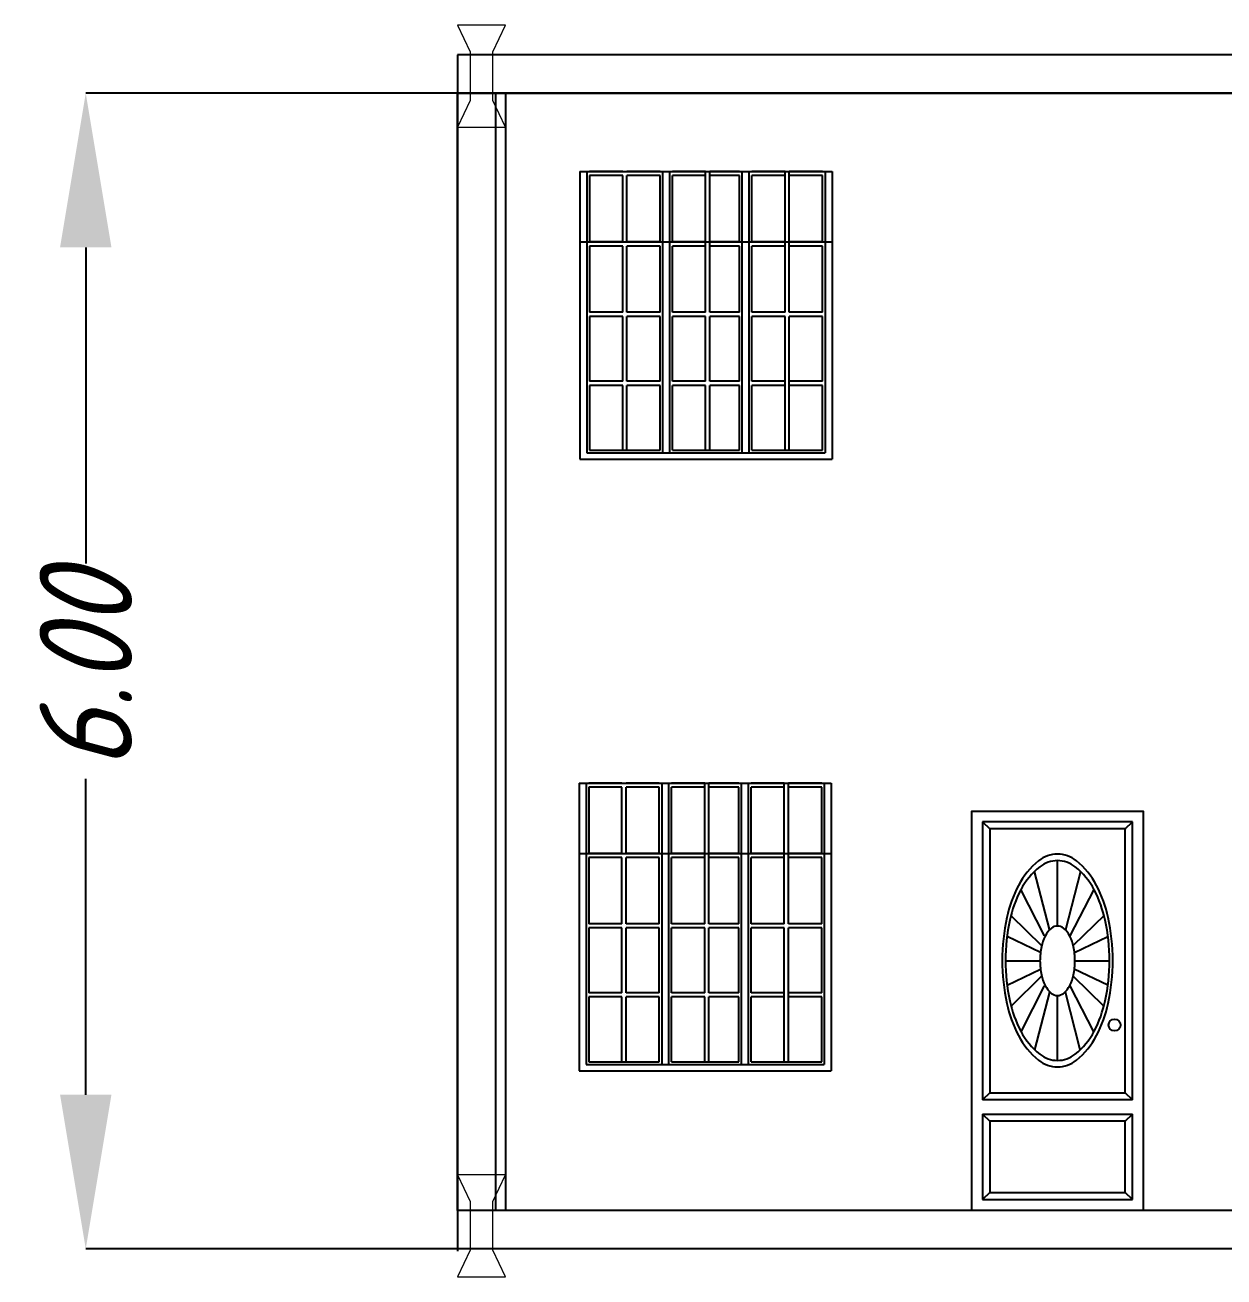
# Model space of a CAD drawing. Header units: millimetres. Extents: x 160413 to 1199701, y -1249241 to 191487.
# Drawn here: x 351803 to 358025, y -696403 to -689903 of the extents above; entities that cross this region are included whole.
import ezdxf

# ---------------------------------------------------------------- set-up
doc = ezdxf.new("R2010")
doc.units = ezdxf.units.MM
doc.header["$PDSIZE"] = -1
doc.styles.add('Geniso', font='geniso.shx', dxfattribs={"oblique": 15})
doc.dimstyles.new('Scale 1B2', dxfattribs={"dimscale": 0.32, "dimtxt": 1500, "dimasz": 2500, "dimexe": 0.18, "dimexo": 0.0625, "dimgap": 0.09, "dimtad": 0, "dimlfac": 0.001, "dimzin": 0, "dimdsep": 46, "dimtxsty": 'Geniso', "dimcen": 0.09, "dimclrd": 1, "dimclre": 1, "dimadec": 0, "dimazin": 0, "dimtfac": 1, "dimtofl": 0, "dimtmove": 0, "dimatfit": 3, "dimfxl": 1, "dimtolj": 1, "dimtzin": 0, "dimarcsym": 0})

# ---------------------------------------------------------------- blocks, each defined once
blk = doc.blocks.new('*D318')
at = {"color": 1, "lineweight": -2, "transparency": 16777216}
for p, q in [((354047.1, -690257.1), (352118.1, -690257.1)), ((352118.2, -691057.1), (352118.2, -692698.3)), ((352118.2, -695457.1), (352118.2, -693816)), ((354047.1, -696257.1), (352118.1, -696257.1))]:
    blk.add_line(p, q, dxfattribs=at)
at = {"color": 1, "transparency": 16777216}
for points in [[(351984.9, -691057.1), (352251.5, -691057.1), (352118.2, -690257.1)], [(351984.9, -695457.1), (352251.5, -695457.1), (352118.2, -696257.1)]]:
    blk.add_solid(points, dxfattribs=at)
at = {"layer": 'Defpoints', "color": 0, "transparency": 16777216}
for p in [(354047.1, -690257.1), (352118.2, -696257.1), (354047.1, -696257.1)]:
    blk.add_point(p, dxfattribs=at)
at = {"color": 0, "transparency": 16777216, "insert": (352118.2, -693257.1), "char_height": 480, "attachment_point": 5, "rotation": 90, "style": 'Geniso'}
blk.add_mtext('\\A1;6.00', dxfattribs=at)
blk = doc.blocks.new('Door - Fancy 36 in.')
for p, q in [((33.75, 81.75), (2.25, 81.75)), ((2.25, 81.75), (2.25, 23.25)), ((2.25, 81.75), (3.75, 80.25)), ((32.25, 80.25), (33.75, 81.75)), ((33.75, 23.25), (33.75, 81.75)), ((32.25, 80.25), (3.75, 80.25)), ((3.75, 80.25), (3.75, 24.75)), ((32.25, 24.75), (32.25, 80.25)), ((16.29, 59.16), (13.17, 71.32)), ((18, 59.82), (18, 73.59)), ((22.83, 71.32), (19.68, 59.05)), ((15.29, 57.79), (10.3, 67.49)), ((20.69, 57.74), (25.7, 67.49)), ((8.21, 62.03), (14.66, 55.75)), ((27.79, 62.03), (21.36, 55.78)), ((14.42, 54.24), (7.4, 57.66)), ((21.55, 54.23), (28.6, 57.66)), ((7.02, 52.5), (14.35, 52.5)), ((7.41, 47.35), (14.43, 50.76)), ((28.59, 47.35), (21.54, 50.78)), ((21.68, 52.5), (28.93, 52.5)), ((14.67, 49.25), (8.24, 42.99)), ((21.3, 49.29), (27.76, 42.99)), ((10.34, 37.58), (15.29, 47.22)), ((16.31, 45.91), (13.2, 33.8)), ((18, 31.55), (18, 45.2)), ((22.8, 33.8), (19.69, 45.91)), ((25.66, 37.58), (20.69, 47.27)), ((3.75, 24.75), (2.25, 23.25)), ((3.75, 24.75), (32.25, 24.75)), ((32.25, 24.75), (32.24, 24.77)), ((33.75, 23.25), (32.25, 24.75)), ((33.75, 23.25), (2.25, 23.25)), ((2.25, 20.25), (33.75, 20.25)), ((2.25, 20.25), (2.25, 2.25)), ((2.25, 20.25), (3.75, 18.75)), ((32.25, 18.75), (3.75, 18.75)), ((3.75, 18.75), (3.75, 3.75)), ((32.25, 18.75), (33.75, 20.25)), ((32.25, 3.75), (32.25, 18.75)), ((33.75, 2.25), (33.75, 20.25)), ((3.75, 3.75), (2.25, 2.25)), ((3.75, 3.75), (32.25, 3.75)), ((33.75, 2.25), (32.25, 3.75)), ((2.25, 2.25), (33.75, 2.25))]:
    blk.add_line(p, q)
blk.add_lwpolyline([(0, 0), (0, 84), (36, 84), (36, 0)], close=True)
at = {"linetype": 'Continuous'}
for points in [[(18, 30.21, 0.169807), (21.97, 31.6, 0.105036), (26.22, 36.76, 0.066925), (28.66, 43.55, 0.05307), (29.63, 52.57, 0.05307), (28.66, 61.6, 0.066925), (26.22, 68.39, 0.105036), (21.97, 73.55, 0.169807), (18, 74.94, 0.169807), (14.03, 73.55, 0.105036), (9.78, 68.39, 0.066925), (7.34, 61.6, 0.05307), (6.37, 52.57, 0.05307), (7.34, 43.55, 0.066925), (9.78, 36.76, 0.105036), (14.03, 31.6, 0.169807)], [(18, 31.55, 0.169807), (21.73, 32.86, 0.105036), (25.73, 37.71, 0.066925), (28.02, 44.09, 0.05307), (28.93, 52.57, 0.05307), (28.02, 61.06, 0.066925), (25.73, 67.43, 0.105036), (21.73, 72.29, 0.169807), (18, 73.59, 0.169807), (14.27, 72.29, 0.105036), (10.27, 67.43, 0.066925), (7.98, 61.06, 0.05307), (7.07, 52.57, 0.05307), (7.98, 44.09, 0.066925), (10.27, 37.71, 0.105036), (14.27, 32.86, 0.169807)], [(18, 45.2, 0.173818), (19.25, 45.65, 0.104363), (20.6, 47.34, 0.065303), (21.38, 49.56, 0.051449), (21.68, 52.51, 0.051449), (21.38, 55.47, 0.065303), (20.6, 57.68, 0.104363), (19.25, 59.38, 0.173818), (18, 59.82, 0.173818), (16.75, 59.38, 0.104363), (15.4, 57.68, 0.065303), (14.62, 55.47, 0.051449), (14.32, 52.51, 0.051449), (14.62, 49.56, 0.065303), (15.4, 47.34, 0.104363), (16.75, 45.65, 0.173818)]]:
    blk.add_lwpolyline(points, format="xyb", close=True, dxfattribs=at)
blk.add_circle((30, 39), 1.25)
blk.add_point((32.25, 80.25))

msp = doc.modelspace()

# ---------------------------------------------------------------- linework, layer by layer
at = {"color": 3, "lineweight": 18}
for p, q in [((354047.101, -689902.915), (354112.559, -690041.688)), ((354297.101, -689902.915), (354047.101, -689902.915)), ((354231.643, -690041.688), (354297.101, -689902.915)), ((354112.559, -690041.688), (354112.559, -690294.145)), ((354231.643, -690294.145), (354231.643, -690041.688)), ((354112.559, -690294.145), (354047.101, -690432.916)), ((354297.101, -690432.916), (354231.643, -690294.145)), ((354047.101, -690432.916), (354247.098, -690432.916)), ((354047.101, -690432.916), (354297.101, -690432.916)), ((354047.101, -695872.977), (354112.559, -696011.749)), ((354297.101, -695872.977), (354047.101, -695872.977)), ((354231.643, -696011.749), (354297.101, -695872.977)), ((354112.559, -696011.749), (354112.559, -696264.206)), ((354231.643, -696264.206), (354231.643, -696011.749)), ((354112.559, -696264.206), (354047.101, -696402.977)), ((354297.101, -696402.977), (354231.643, -696264.206)), ((354047.101, -696402.977), (354247.098, -696402.977)), ((354047.101, -696402.977), (354297.101, -696402.977))]:
    msp.add_line(p, q, dxfattribs=at)
at = {"color": 1}
for p, q in [((378307.096, -690057.137), (354047.101, -690057.137)), ((354047.101, -690057.137), (354047.101, -690268.846)), ((378307.096, -690257.137), (354047.101, -690257.137)), ((354047.101, -690257.137), (378307.096, -690257.137)), ((354047.101, -696057.137), (354047.101, -690257.137)), ((354247.101, -693107.137), (354247.101, -690257.137)), ((354682.957, -690663.325), (355991.245, -690663.325)), ((354682.957, -691028.657), (355991.245, -691028.657)), ((354682.957, -691028.657), (355991.245, -691028.657)), ((354247.101, -696057.137), (354247.101, -693107.137)), ((354678.814, -693838.541), (355987.101, -693838.541)), ((354678.814, -694203.873), (355987.101, -694203.873)), ((354678.814, -694203.873), (355987.101, -694203.873)), ((378307.096, -696057.137), (354047.101, -696057.137)), ((354047.101, -696057.137), (354047.101, -696268.846)), ((378307.096, -696257.137), (354047.101, -696257.137))]:
    msp.add_line(p, q, dxfattribs=at)
at = {"color": 3}
for p, q in [((354047.101, -690257.137), (354047.101, -696057.137)), ((354297.101, -690257.137), (354297.101, -696057.137))]:
    msp.add_line(p, q, dxfattribs=at)
for p, q in [((354682.957, -690663.325), (354682.957, -691791.805)), ((354718.899, -690663.325), (354718.899, -691759.322)), ((354904.839, -690663.325), (354732.557, -690663.325)), ((354904.839, -690684.89), (354732.557, -690684.89)), ((354732.557, -690684.89), (354732.557, -691028.657)), ((354904.839, -691028.657), (354904.839, -690684.89)), ((355098.686, -690663.325), (354926.404, -690663.325)), ((355098.686, -690684.89), (354926.404, -690684.89)), ((354926.404, -691028.657), (354926.404, -690684.89)), ((355098.686, -691028.657), (355098.686, -690684.89)), ((355113.063, -691759.322), (355113.063, -690663.325)), ((355149.005, -691759.322), (355149.005, -690663.325)), ((355334.945, -690663.325), (355162.663, -690663.325)), ((355334.945, -690684.89), (355162.663, -690684.89)), ((355162.663, -691028.657), (355162.663, -690684.89)), ((355334.945, -691028.657), (355334.945, -690663.325)), ((355511.54, -690663.325), (355356.51, -690663.325)), ((355356.51, -691028.657), (355356.51, -690663.325)), ((355511.54, -690684.89), (355356.51, -690684.89)), ((355511.54, -691028.657), (355511.54, -690684.89)), ((355525.197, -691759.322), (355525.197, -690663.325)), ((355561.139, -691759.322), (355561.139, -690663.325)), ((355747.798, -690663.325), (355575.516, -690663.325)), ((355747.798, -690684.89), (355575.516, -690684.89)), ((355575.516, -691028.657), (355575.516, -690684.89)), ((355747.798, -691028.657), (355747.798, -690663.325)), ((355941.645, -690663.325), (355769.363, -690663.325)), ((355769.363, -691028.657), (355769.363, -690663.325)), ((355941.645, -690684.89), (355769.363, -690684.89)), ((355941.645, -691028.657), (355941.645, -690684.89)), ((355955.303, -690663.325), (355955.303, -691759.322)), ((355991.245, -690663.325), (355991.245, -691791.805)), ((354682.957, -691028.657), (354682.957, -692157.137)), ((354682.957, -691028.657), (354682.957, -692157.137)), ((354718.899, -691028.657), (354718.899, -692124.654)), ((354718.899, -691028.657), (354718.899, -692124.654)), ((354904.839, -691028.657), (354732.557, -691028.657)), ((354904.839, -691028.657), (354732.557, -691028.657)), ((354904.839, -691028.657), (354732.557, -691028.657)), ((354904.839, -691050.223), (354732.557, -691050.223)), ((354732.557, -691050.223), (354732.557, -691393.99)), ((354904.839, -691050.223), (354732.557, -691050.223)), ((354732.557, -691050.223), (354732.557, -691393.99)), ((354904.839, -691393.99), (354904.839, -691050.223)), ((354904.839, -691393.99), (354904.839, -691050.223)), ((355098.686, -691028.657), (354926.404, -691028.657)), ((355098.686, -691028.657), (354926.404, -691028.657)), ((355098.686, -691028.657), (354926.404, -691028.657)), ((355098.686, -691050.223), (354926.404, -691050.223)), ((354926.404, -691393.99), (354926.404, -691050.223)), ((355098.686, -691050.223), (354926.404, -691050.223)), ((354926.404, -691393.99), (354926.404, -691050.223)), ((355098.686, -691393.99), (355098.686, -691050.223)), ((355098.686, -691393.99), (355098.686, -691050.223)), ((355113.063, -692124.654), (355113.063, -691028.657)), ((355113.063, -692124.654), (355113.063, -691028.657)), ((355149.005, -692124.654), (355149.005, -691028.657)), ((355149.005, -692124.654), (355149.005, -691028.657)), ((355334.945, -691028.657), (355162.663, -691028.657)), ((355334.945, -691028.657), (355162.663, -691028.657)), ((355334.945, -691028.657), (355162.663, -691028.657)), ((355334.945, -691050.223), (355162.663, -691050.223)), ((355162.663, -691393.99), (355162.663, -691050.223)), ((355334.945, -691050.223), (355162.663, -691050.223)), ((355162.663, -691393.99), (355162.663, -691050.223)), ((355334.945, -691393.99), (355334.945, -691028.657)), ((355334.945, -691393.99), (355334.945, -691028.657)), ((355511.54, -691028.657), (355356.51, -691028.657)), ((355356.51, -691393.99), (355356.51, -691028.657)), ((355511.54, -691028.657), (355356.51, -691028.657)), ((355356.51, -691393.99), (355356.51, -691028.657)), ((355511.54, -691028.657), (355356.51, -691028.657)), ((355511.54, -691050.223), (355356.51, -691050.223)), ((355511.54, -691050.223), (355356.51, -691050.223)), ((355511.54, -691393.99), (355511.54, -691050.223)), ((355511.54, -691393.99), (355511.54, -691050.223)), ((355525.197, -692124.654), (355525.197, -691028.657)), ((355525.197, -692124.654), (355525.197, -691028.657)), ((355561.139, -692124.654), (355561.139, -691028.657)), ((355561.139, -692124.654), (355561.139, -691028.657)), ((355747.798, -691028.657), (355575.516, -691028.657)), ((355747.798, -691028.657), (355575.516, -691028.657)), ((355747.798, -691028.657), (355575.516, -691028.657)), ((355747.798, -691050.223), (355575.516, -691050.223)), ((355575.516, -691393.99), (355575.516, -691050.223)), ((355747.798, -691050.223), (355575.516, -691050.223)), ((355575.516, -691393.99), (355575.516, -691050.223)), ((355747.798, -691393.99), (355747.798, -691028.657)), ((355747.798, -691393.99), (355747.798, -691028.657)), ((355941.645, -691028.657), (355769.363, -691028.657)), ((355769.363, -691393.99), (355769.363, -691028.657)), ((355941.645, -691028.657), (355769.363, -691028.657)), ((355769.363, -691393.99), (355769.363, -691028.657)), ((355941.645, -691028.657), (355769.363, -691028.657)), ((355941.645, -691050.223), (355769.363, -691050.223)), ((355941.645, -691050.223), (355769.363, -691050.223)), ((355941.645, -691393.99), (355941.645, -691050.223)), ((355941.645, -691393.99), (355941.645, -691050.223)), ((355955.303, -691028.657), (355955.303, -692124.654)), ((355955.303, -691028.657), (355955.303, -692124.654)), ((355991.245, -691028.657), (355991.245, -692157.137)), ((355991.245, -691028.657), (355991.245, -692157.137)), ((354904.839, -691393.99), (354732.557, -691393.99)), ((354904.839, -691393.99), (354732.557, -691393.99)), ((355098.686, -691393.99), (354926.404, -691393.99)), ((355098.686, -691393.99), (354926.404, -691393.99)), ((355334.945, -691393.99), (355162.663, -691393.99)), ((355334.945, -691393.99), (355162.663, -691393.99)), ((355511.54, -691393.99), (355356.51, -691393.99)), ((355511.54, -691393.99), (355356.51, -691393.99)), ((355747.798, -691393.99), (355575.516, -691393.99)), ((355747.798, -691393.99), (355575.516, -691393.99)), ((355941.645, -691393.99), (355769.363, -691393.99)), ((355941.645, -691393.99), (355769.363, -691393.99)), ((354732.557, -691415.555), (354732.557, -691752.493)), ((354904.839, -691415.555), (354732.557, -691415.555)), ((354732.557, -691415.555), (354732.557, -691752.493)), ((354904.839, -691415.555), (354732.557, -691415.555)), ((354904.839, -691752.493), (354904.839, -691415.555)), ((354904.839, -691752.493), (354904.839, -691415.555)), ((354926.404, -691752.493), (354926.404, -691415.555)), ((355098.686, -691415.555), (354926.404, -691415.555)), ((354926.404, -691752.493), (354926.404, -691415.555)), ((355098.686, -691415.555), (354926.404, -691415.555)), ((355098.686, -691752.493), (355098.686, -691415.555)), ((355098.686, -691752.493), (355098.686, -691415.555)), ((355162.663, -691752.493), (355162.663, -691415.555)), ((355334.945, -691415.555), (355162.663, -691415.555)), ((355162.663, -691752.493), (355162.663, -691415.555)), ((355334.945, -691415.555), (355162.663, -691415.555)), ((355334.945, -691752.493), (355334.945, -691415.555)), ((355334.945, -691752.493), (355334.945, -691415.555)), ((355356.51, -691752.493), (355356.51, -691415.555)), ((355511.54, -691415.555), (355356.51, -691415.555)), ((355356.51, -691752.493), (355356.51, -691415.555)), ((355511.54, -691415.555), (355356.51, -691415.555)), ((355511.54, -691752.493), (355511.54, -691415.555)), ((355511.54, -691752.493), (355511.54, -691415.555)), ((355575.516, -691752.493), (355575.516, -691415.555)), ((355747.798, -691415.555), (355575.516, -691415.555)), ((355575.516, -691752.493), (355575.516, -691415.555)), ((355747.798, -691415.555), (355575.516, -691415.555)), ((355747.798, -692110.997), (355747.798, -691415.555)), ((355747.798, -692110.997), (355747.798, -691415.555)), ((355941.645, -691415.555), (355769.363, -691415.555)), ((355769.363, -692110.997), (355769.363, -691415.555)), ((355941.645, -691415.555), (355769.363, -691415.555)), ((355769.363, -692110.997), (355769.363, -691415.555)), ((355941.645, -691752.493), (355941.645, -691415.555)), ((355941.645, -691752.493), (355941.645, -691415.555)), ((354904.839, -691752.493), (354732.557, -691752.493)), ((354904.839, -691752.493), (354732.557, -691752.493)), ((354732.557, -691774.058), (354732.557, -692110.997)), ((354904.839, -691774.058), (354732.557, -691774.058)), ((354732.557, -691774.058), (354732.557, -692110.997)), ((354904.839, -691774.058), (354732.557, -691774.058)), ((354904.839, -692110.997), (354904.839, -691774.058)), ((354904.839, -692110.997), (354904.839, -691774.058)), ((355098.686, -691752.493), (354926.404, -691752.493)), ((355098.686, -691752.493), (354926.404, -691752.493)), ((355098.686, -691774.058), (354926.404, -691774.058)), ((354926.404, -692110.997), (354926.404, -691774.058)), ((355098.686, -691774.058), (354926.404, -691774.058)), ((354926.404, -692110.997), (354926.404, -691774.058)), ((355098.686, -692110.997), (355098.686, -691774.058)), ((355098.686, -692110.997), (355098.686, -691774.058)), ((355334.945, -691752.493), (355162.663, -691752.493)), ((355334.945, -691752.493), (355162.663, -691752.493)), ((355334.945, -691774.058), (355162.663, -691774.058)), ((355162.663, -692110.997), (355162.663, -691774.058)), ((355334.945, -691774.058), (355162.663, -691774.058)), ((355162.663, -692110.997), (355162.663, -691774.058)), ((355334.945, -692110.997), (355334.945, -691774.058)), ((355334.945, -692110.997), (355334.945, -691774.058)), ((355511.54, -691752.493), (355356.51, -691752.493)), ((355511.54, -691752.493), (355356.51, -691752.493)), ((355511.54, -691774.058), (355356.51, -691774.058)), ((355356.51, -692110.997), (355356.51, -691774.058)), ((355511.54, -691774.058), (355356.51, -691774.058)), ((355356.51, -692110.997), (355356.51, -691774.058)), ((355511.54, -692110.997), (355511.54, -691774.058)), ((355511.54, -692110.997), (355511.54, -691774.058)), ((355747.798, -691752.493), (355575.516, -691752.493)), ((355747.798, -691752.493), (355575.516, -691752.493)), ((355747.798, -691774.058), (355575.516, -691774.058)), ((355575.516, -692110.997), (355575.516, -691774.058)), ((355747.798, -691774.058), (355575.516, -691774.058)), ((355575.516, -692110.997), (355575.516, -691774.058)), ((355941.645, -691752.493), (355769.363, -691752.493)), ((355941.645, -691752.493), (355769.363, -691752.493)), ((355941.645, -691774.058), (355769.363, -691774.058)), ((355941.645, -691774.058), (355769.363, -691774.058)), ((355941.645, -692110.997), (355941.645, -691774.058)), ((355941.645, -692110.997), (355941.645, -691774.058)), ((354718.899, -692124.654), (355955.303, -692124.654)), ((354718.899, -692124.654), (355955.303, -692124.654)), ((354718.899, -692124.654), (355955.303, -692124.654)), ((354718.899, -692124.654), (355955.303, -692124.654)), ((354732.557, -692110.997), (355098.686, -692110.997)), ((354732.557, -692110.997), (355098.686, -692110.997)), ((355162.663, -692110.997), (355511.54, -692110.997)), ((355162.663, -692110.997), (355511.54, -692110.997)), ((355575.516, -692110.997), (355941.645, -692110.997)), ((355575.516, -692110.997), (355941.645, -692110.997)), ((354682.957, -692157.137), (355991.245, -692157.137)), ((354682.957, -692157.137), (355991.245, -692157.137)), ((354678.814, -693838.541), (354678.814, -694967.021)), ((354714.756, -693838.541), (354714.756, -694934.538)), ((354900.695, -693838.541), (354728.414, -693838.541)), ((354900.695, -693860.106), (354728.414, -693860.106)), ((354728.414, -693860.106), (354728.414, -694203.873)), ((354900.695, -694203.873), (354900.695, -693860.106)), ((355094.542, -693838.541), (354922.261, -693838.541)), ((355094.542, -693860.106), (354922.261, -693860.106)), ((354922.261, -694203.873), (354922.261, -693860.106)), ((355094.542, -694203.873), (355094.542, -693860.106)), ((355108.919, -694934.538), (355108.919, -693838.541)), ((355144.861, -694934.538), (355144.861, -693838.541)), ((355330.801, -693838.541), (355158.519, -693838.541)), ((355330.801, -693860.106), (355158.519, -693860.106)), ((355158.519, -694203.873), (355158.519, -693860.106)), ((355330.801, -694203.873), (355330.801, -693838.541)), ((355507.396, -693838.541), (355352.366, -693838.541)), ((355352.366, -694203.873), (355352.366, -693838.541)), ((355507.396, -693860.106), (355352.366, -693860.106)), ((355507.396, -694203.873), (355507.396, -693860.106)), ((355521.054, -694934.538), (355521.054, -693838.541)), ((355556.996, -694934.538), (355556.996, -693838.541)), ((355743.654, -693838.541), (355571.372, -693838.541)), ((355743.654, -693860.106), (355571.372, -693860.106)), ((355571.372, -694203.873), (355571.372, -693860.106)), ((355743.654, -694203.873), (355743.654, -693838.541)), ((355937.501, -693838.541), (355765.219, -693838.541)), ((355765.219, -694203.873), (355765.219, -693838.541)), ((355937.501, -693860.106), (355765.219, -693860.106)), ((355937.501, -694203.873), (355937.501, -693860.106)), ((355951.159, -693838.541), (355951.159, -694934.538)), ((355987.101, -693838.541), (355987.101, -694967.021)), ((354678.814, -694203.873), (354678.814, -695332.353)), ((354678.814, -694203.873), (354678.814, -695332.353)), ((354714.756, -694203.873), (354714.756, -695299.871)), ((354714.756, -694203.873), (354714.756, -695299.871)), ((354900.695, -694203.873), (354728.414, -694203.873)), ((354900.695, -694203.873), (354728.414, -694203.873)), ((354900.695, -694203.873), (354728.414, -694203.873)), ((355094.542, -694203.873), (354922.261, -694203.873)), ((355094.542, -694203.873), (354922.261, -694203.873)), ((355094.542, -694203.873), (354922.261, -694203.873)), ((355108.919, -695299.871), (355108.919, -694203.873)), ((355108.919, -695299.871), (355108.919, -694203.873)), ((355144.861, -695299.871), (355144.861, -694203.873)), ((355144.861, -695299.871), (355144.861, -694203.873)), ((355330.801, -694203.873), (355158.519, -694203.873)), ((355330.801, -694203.873), (355158.519, -694203.873)), ((355330.801, -694203.873), (355158.519, -694203.873)), ((355330.801, -694569.206), (355330.801, -694203.873)), ((355330.801, -694569.206), (355330.801, -694203.873)), ((355507.396, -694203.873), (355352.366, -694203.873)), ((355352.366, -694569.206), (355352.366, -694203.873)), ((355507.396, -694203.873), (355352.366, -694203.873)), ((355352.366, -694569.206), (355352.366, -694203.873)), ((355507.396, -694203.873), (355352.366, -694203.873)), ((355521.054, -695299.871), (355521.054, -694203.873)), ((355521.054, -695299.871), (355521.054, -694203.873)), ((355556.996, -695299.871), (355556.996, -694203.873)), ((355556.996, -695299.871), (355556.996, -694203.873)), ((355743.654, -694203.873), (355571.372, -694203.873)), ((355743.654, -694203.873), (355571.372, -694203.873)), ((355743.654, -694203.873), (355571.372, -694203.873)), ((355743.654, -694569.206), (355743.654, -694203.873)), ((355743.654, -694569.206), (355743.654, -694203.873)), ((355937.501, -694203.873), (355765.219, -694203.873)), ((355765.219, -694569.206), (355765.219, -694203.873)), ((355937.501, -694203.873), (355765.219, -694203.873)), ((355765.219, -694569.206), (355765.219, -694203.873)), ((355937.501, -694203.873), (355765.219, -694203.873)), ((355951.159, -694203.873), (355951.159, -695299.871)), ((355951.159, -694203.873), (355951.159, -695299.871)), ((355987.101, -694203.873), (355987.101, -695332.353)), ((355987.101, -694203.873), (355987.101, -695332.353)), ((354900.695, -694225.439), (354728.414, -694225.439)), ((354728.414, -694225.439), (354728.414, -694569.206)), ((354900.695, -694225.439), (354728.414, -694225.439)), ((354728.414, -694225.439), (354728.414, -694569.206)), ((354900.695, -694569.206), (354900.695, -694225.439)), ((354900.695, -694569.206), (354900.695, -694225.439)), ((355094.542, -694225.439), (354922.261, -694225.439)), ((354922.261, -694569.206), (354922.261, -694225.439)), ((355094.542, -694225.439), (354922.261, -694225.439)), ((354922.261, -694569.206), (354922.261, -694225.439)), ((355094.542, -694569.206), (355094.542, -694225.439)), ((355094.542, -694569.206), (355094.542, -694225.439)), ((355330.801, -694225.439), (355158.519, -694225.439)), ((355158.519, -694569.206), (355158.519, -694225.439)), ((355330.801, -694225.439), (355158.519, -694225.439)), ((355158.519, -694569.206), (355158.519, -694225.439)), ((355507.396, -694225.439), (355352.366, -694225.439)), ((355507.396, -694225.439), (355352.366, -694225.439)), ((355507.396, -694569.206), (355507.396, -694225.439)), ((355507.396, -694569.206), (355507.396, -694225.439)), ((355743.654, -694225.439), (355571.372, -694225.439)), ((355571.372, -694569.206), (355571.372, -694225.439)), ((355743.654, -694225.439), (355571.372, -694225.439)), ((355571.372, -694569.206), (355571.372, -694225.439)), ((355937.501, -694225.439), (355765.219, -694225.439)), ((355937.501, -694225.439), (355765.219, -694225.439)), ((355937.501, -694569.206), (355937.501, -694225.439)), ((355937.501, -694569.206), (355937.501, -694225.439)), ((354900.695, -694569.206), (354728.414, -694569.206)), ((354900.695, -694569.206), (354728.414, -694569.206)), ((354728.414, -694590.771), (354728.414, -694927.709)), ((354900.695, -694590.771), (354728.414, -694590.771)), ((354728.414, -694590.771), (354728.414, -694927.709)), ((354900.695, -694590.771), (354728.414, -694590.771)), ((354900.695, -694927.709), (354900.695, -694590.771)), ((354900.695, -694927.709), (354900.695, -694590.771)), ((355094.542, -694569.206), (354922.261, -694569.206)), ((355094.542, -694569.206), (354922.261, -694569.206)), ((354922.261, -694927.709), (354922.261, -694590.771)), ((355094.542, -694590.771), (354922.261, -694590.771)), ((354922.261, -694927.709), (354922.261, -694590.771)), ((355094.542, -694590.771), (354922.261, -694590.771)), ((355094.542, -694927.709), (355094.542, -694590.771)), ((355094.542, -694927.709), (355094.542, -694590.771)), ((355330.801, -694569.206), (355158.519, -694569.206)), ((355330.801, -694569.206), (355158.519, -694569.206)), ((355158.519, -694927.709), (355158.519, -694590.771)), ((355330.801, -694590.771), (355158.519, -694590.771)), ((355158.519, -694927.709), (355158.519, -694590.771)), ((355330.801, -694590.771), (355158.519, -694590.771)), ((355330.801, -694927.709), (355330.801, -694590.771)), ((355330.801, -694927.709), (355330.801, -694590.771)), ((355507.396, -694569.206), (355352.366, -694569.206)), ((355507.396, -694569.206), (355352.366, -694569.206)), ((355352.366, -694927.709), (355352.366, -694590.771)), ((355507.396, -694590.771), (355352.366, -694590.771)), ((355352.366, -694927.709), (355352.366, -694590.771)), ((355507.396, -694590.771), (355352.366, -694590.771)), ((355507.396, -694927.709), (355507.396, -694590.771)), ((355507.396, -694927.709), (355507.396, -694590.771)), ((355743.654, -694569.206), (355571.372, -694569.206)), ((355743.654, -694569.206), (355571.372, -694569.206)), ((355571.372, -694927.709), (355571.372, -694590.771)), ((355743.654, -694590.771), (355571.372, -694590.771)), ((355571.372, -694927.709), (355571.372, -694590.771)), ((355743.654, -694590.771), (355571.372, -694590.771)), ((355743.654, -695286.213), (355743.654, -694590.771)), ((355743.654, -695286.213), (355743.654, -694590.771)), ((355937.501, -694569.206), (355765.219, -694569.206)), ((355937.501, -694569.206), (355765.219, -694569.206)), ((355937.501, -694590.771), (355765.219, -694590.771)), ((355765.219, -695286.213), (355765.219, -694590.771)), ((355937.501, -694590.771), (355765.219, -694590.771)), ((355765.219, -695286.213), (355765.219, -694590.771)), ((355937.501, -694927.709), (355937.501, -694590.771)), ((355937.501, -694927.709), (355937.501, -694590.771)), ((354900.695, -694927.709), (354728.414, -694927.709)), ((354900.695, -694927.709), (354728.414, -694927.709)), ((354728.414, -694949.274), (354728.414, -695286.213)), ((354900.695, -694949.274), (354728.414, -694949.274)), ((354728.414, -694949.274), (354728.414, -695286.213)), ((354900.695, -694949.274), (354728.414, -694949.274)), ((354900.695, -695286.213), (354900.695, -694949.274)), ((354900.695, -695286.213), (354900.695, -694949.274)), ((355094.542, -694927.709), (354922.261, -694927.709)), ((355094.542, -694927.709), (354922.261, -694927.709)), ((355094.542, -694949.274), (354922.261, -694949.274)), ((354922.261, -695286.213), (354922.261, -694949.274)), ((355094.542, -694949.274), (354922.261, -694949.274)), ((354922.261, -695286.213), (354922.261, -694949.274)), ((355094.542, -695286.213), (355094.542, -694949.274)), ((355094.542, -695286.213), (355094.542, -694949.274)), ((355330.801, -694927.709), (355158.519, -694927.709)), ((355330.801, -694927.709), (355158.519, -694927.709)), ((355330.801, -694949.274), (355158.519, -694949.274)), ((355158.519, -695286.213), (355158.519, -694949.274)), ((355330.801, -694949.274), (355158.519, -694949.274)), ((355158.519, -695286.213), (355158.519, -694949.274)), ((355330.801, -695286.213), (355330.801, -694949.274)), ((355330.801, -695286.213), (355330.801, -694949.274)), ((355507.396, -694927.709), (355352.366, -694927.709)), ((355507.396, -694927.709), (355352.366, -694927.709)), ((355507.396, -694949.274), (355352.366, -694949.274)), ((355352.366, -695286.213), (355352.366, -694949.274)), ((355507.396, -694949.274), (355352.366, -694949.274)), ((355352.366, -695286.213), (355352.366, -694949.274)), ((355507.396, -695286.213), (355507.396, -694949.274)), ((355507.396, -695286.213), (355507.396, -694949.274)), ((355743.654, -694927.709), (355571.372, -694927.709)), ((355743.654, -694927.709), (355571.372, -694927.709)), ((355743.654, -694949.274), (355571.372, -694949.274)), ((355571.372, -695286.213), (355571.372, -694949.274)), ((355743.654, -694949.274), (355571.372, -694949.274)), ((355571.372, -695286.213), (355571.372, -694949.274)), ((355937.501, -694927.709), (355765.219, -694927.709)), ((355937.501, -694927.709), (355765.219, -694927.709)), ((355937.501, -694949.274), (355765.219, -694949.274)), ((355937.501, -694949.274), (355765.219, -694949.274)), ((355937.501, -695286.213), (355937.501, -694949.274)), ((355937.501, -695286.213), (355937.501, -694949.274)), ((354714.756, -695299.871), (355951.159, -695299.871)), ((354714.756, -695299.871), (355951.159, -695299.871)), ((354714.756, -695299.871), (355951.159, -695299.871)), ((354714.756, -695299.871), (355951.159, -695299.871)), ((354728.414, -695286.213), (355094.542, -695286.213)), ((354728.414, -695286.213), (355094.542, -695286.213)), ((355158.519, -695286.213), (355507.396, -695286.213)), ((355158.519, -695286.213), (355507.396, -695286.213)), ((355571.372, -695286.213), (355937.501, -695286.213)), ((355571.372, -695286.213), (355937.501, -695286.213)), ((354678.814, -695332.353), (355987.101, -695332.353)), ((354678.814, -695332.353), (355987.101, -695332.353))]:
    msp.add_line(p, q)

# ---------------------------------------------------------------- block references
at = {"xscale": 24.67411345862529, "yscale": 24.67411345862529, "zscale": 24.67411345862529}
msp.add_blockref('Door - Fancy 36 in.', (356717.101, -696057.137), dxfattribs=at)

# ---------------------------------------------------------------- dimensions: what is measured, and where the dimension line sits
at = {"color": 1}
dim = msp.add_linear_dim(base=(352118.191, -696257.137), p1=(354047.101, -690257.137), p2=(354047.101, -696257.137), angle=90, dimstyle='Scale 1B2', dxfattribs=at)
dim.commit()
dim.dimension.update_dxf_attribs({"geometry": '*D318', "text_midpoint": (352118.191, -693257.137)})

doc.saveas('drawing.dxf')
